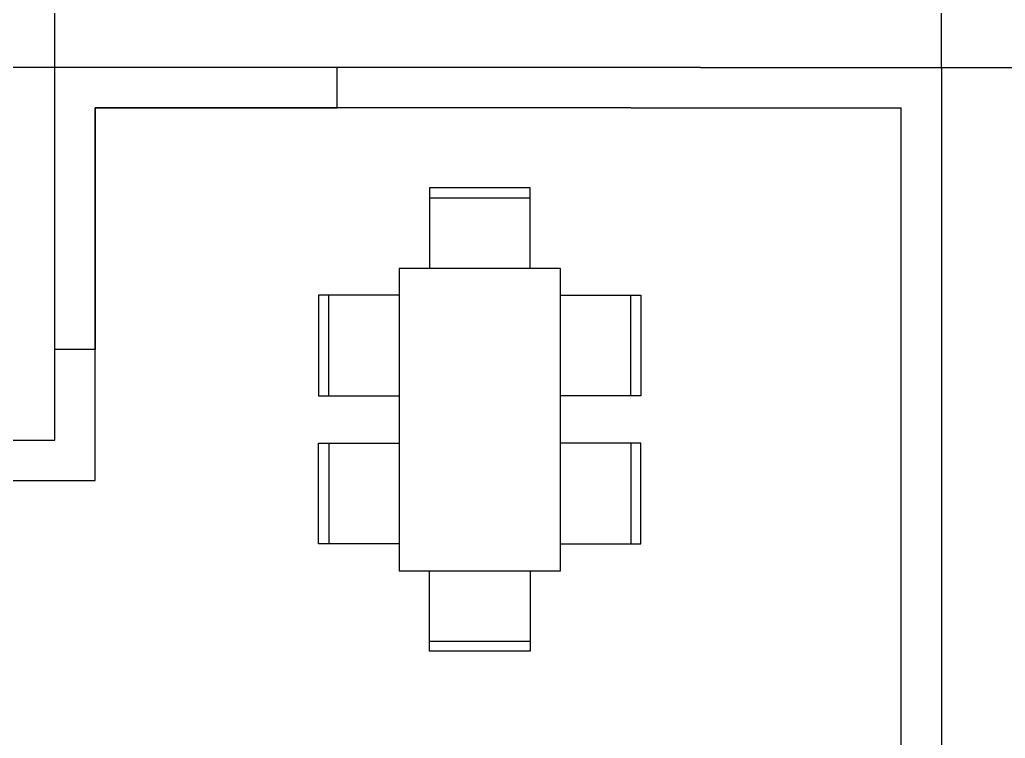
# Model space of a CAD drawing. Header units: centimetres. Extents: x 31418 to 49849, y -3781 to 3852.
# Drawn here: x 43799.1 to 44288.2, y 1560 to 1916.6 of the extents above; entities that cross this region are included whole.
import ezdxf

# ---------------------------------------------------------------- set-up
doc = ezdxf.new("R2010")
doc.units = ezdxf.units.CM
doc.header["$LTSCALE"] = 100
doc.header["$MEASUREMENT"] = 0
doc.layers.add('Muebles', color=11, linetype='Continuous')
doc.layers.add('MUROS', color=5, linetype='Continuous')

# ---------------------------------------------------------------- blocks, each defined once
blk = doc.blocks.new('Mesa comerdor')
at = {"layer": 'Muebles'}
for points in [[(30620.4, 143.79), (30620.4, 183.79), (30670.4, 183.79)], [(30670.4, 183.79), (30670.4, 143.79)], [(30743.83, 143.79), (30743.83, 183.79), (30693.83, 183.79)], [(30693.83, 183.79), (30693.83, 143.79)], [(30670.4, 178.79), (30620.4, 178.79)], [(30693.83, 178.79), (30743.83, 178.79)], [(30607.12, 78.79), (30567.12, 78.79), (30567.12, 128.79)], [(30567.12, 128.79), (30607.12, 128.79)], [(30572.12, 128.79), (30572.12, 78.79)], [(30757.12, 78.79), (30797.12, 78.79), (30797.12, 128.79)], [(30797.12, 128.79), (30757.12, 128.79)], [(30792.12, 128.79), (30792.12, 78.79)], [(30620.4, 63.79), (30620.4, 23.79), (30670.4, 23.79)], [(30670.4, 23.79), (30670.4, 63.79)], [(30743.83, 63.79), (30743.83, 23.79), (30693.83, 23.79)], [(30693.83, 23.79), (30693.83, 63.79)], [(30670.4, 28.79), (30620.4, 28.79)], [(30693.83, 28.79), (30743.83, 28.79)]]:
    blk.add_lwpolyline(points, dxfattribs=at)
blk.add_lwpolyline([(30607.12, 143.79), (30607.12, 63.79), (30757.12, 63.79), (30757.12, 143.79)], close=True, dxfattribs=at)

msp = doc.modelspace()

# ---------------------------------------------------------------- linework, layer by layer
for p, q in [((43816.61, 1892.89), (43816.61, 2957.89)), ((44256.61, 1892.89), (44256.61, 2492.89)), ((43816.61, 1892.89), (40496.61, 1892.89)), ((44256.61, 1892.89), (45206.61, 1892.89))]:
    msp.add_line(p, q)
at = {"layer": 'Muebles'}
for p, q in [((43956.61, 1892.89), (43816.61, 1892.89)), ((43816.61, 1752.89), (43816.61, 1892.89)), ((43956.61, 1872.89), (43956.61, 1892.89)), ((43836.61, 1872.89), (43956.61, 1872.89)), ((43836.61, 1872.89), (43836.61, 1752.89)), ((43836.61, 1752.89), (43816.61, 1752.89))]:
    msp.add_line(p, q, dxfattribs=at)
at = {"layer": 'MUROS'}
for p, q in [((43816.61, 1707.89), (43816.61, 1892.89)), ((44137.04, 1892.89), (43816.61, 1892.89)), ((44102.4, 1872.89), (43836.61, 1872.89)), ((43836.61, 1687.89), (43836.61, 1872.89)), ((44102.4, 1872.89), (44236.61, 1872.89)), ((44236.61, 1552.89), (44236.61, 1872.89)), ((43681.61, 1687.89), (43816.61, 1687.89)), ((43816.61, 1687.89), (43836.61, 1687.89))]:
    msp.add_line(p, q, dxfattribs=at)
at = {"layer": 'MUROS', "color": 5}
for p, q in [((44137.04, 1892.89), (44256.61, 1892.89)), ((44256.61, 1892.89), (44256.61, 1102.89)), ((43681.61, 1707.89), (43816.61, 1707.89))]:
    msp.add_line(p, q, dxfattribs=at)

# ---------------------------------------------------------------- block references
at = {"layer": 'Muebles', "rotation": 90}
msp.add_blockref('Mesa comerdor', (44131.25, -28963.93), dxfattribs=at)

doc.saveas('drawing.dxf')
